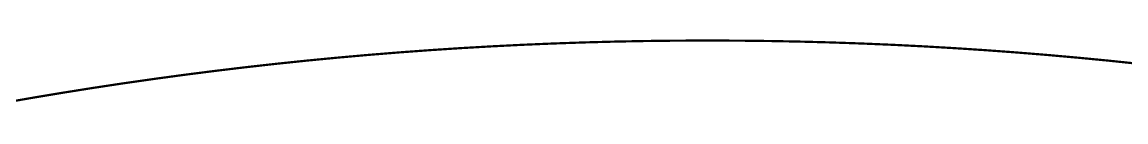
# Model space of a CAD drawing. Header units: metres. Extents: x 0 to 1595, y 0 to 995.
# Drawn here: x 199.4 to 398.8, y 983.3 to 995 of the extents above; entities that cross this region are included whole.
import ezdxf

# ---------------------------------------------------------------- set-up
doc = ezdxf.new("R2010")
doc.units = ezdxf.units.M

msp = doc.modelspace()

# ---------------------------------------------------------------- linework, layer by layer
msp.add_lwpolyline([(401.181, 990.587, 0.4, 0.4, 0), (395.625, 991.167, 0.4, 0.4, 0), (390.067, 991.701, 0.4, 0.4, 0), (384.506, 992.194, 0.4, 0.4, 0), (378.94, 992.644, 0.4, 0.4, 0), (373.374, 993.051, 0.4, 0.4, 0), (367.804, 993.415, 0.4, 0.4, 0), (362.233, 993.736, 0.4, 0.4, 0), (356.66, 994.015, 0.4, 0.4, 0), (351.086, 994.25, 0.4, 0.4, 0), (345.51, 994.443, 0.4, 0.4, 0), (339.933, 994.593, 0.4, 0.4, 0), (334.356, 994.7, 0.4, 0.4, 0), (328.778, 994.765, 0.4, 0.4, 0), (323.2, 994.786, 0.4, 0.4, 0), (317.622, 994.765, 0.4, 0.4, 0), (312.044, 994.7, 0.4, 0.4, 0), (306.467, 994.593, 0.4, 0.4, 0), (300.89, 994.443, 0.4, 0.4, 0), (295.314, 994.25, 0.4, 0.4, 0), (289.74, 994.015, 0.4, 0.4, 0), (284.167, 993.736, 0.4, 0.4, 0), (278.596, 993.415, 0.4, 0.4, 0), (273.026, 993.051, 0.4, 0.4, 0), (267.46, 992.644, 0.4, 0.4, 0), (261.894, 992.194, 0.4, 0.4, 0), (256.333, 991.701, 0.4, 0.4, 0), (250.775, 991.167, 0.4, 0.4, 0), (245.219, 990.587, 0.4, 0.4, 0), (239.667, 989.967, 0.4, 0.4, 0), (234.118, 989.303, 0.4, 0.4, 0), (228.574, 988.596, 0.4, 0.4, 0), (223.035, 987.846, 0.4, 0.4, 0), (217.499, 987.054, 0.4, 0.4, 0), (211.968, 986.218, 0.4, 0.4, 0), (206.442, 985.34, 0.4, 0.4, 0), (200.921, 984.419, 0.4, 0.4, 0), (195.406, 983.456, 0.4, 0.4, 0)], format="xyseb")

doc.saveas('drawing.dxf')
